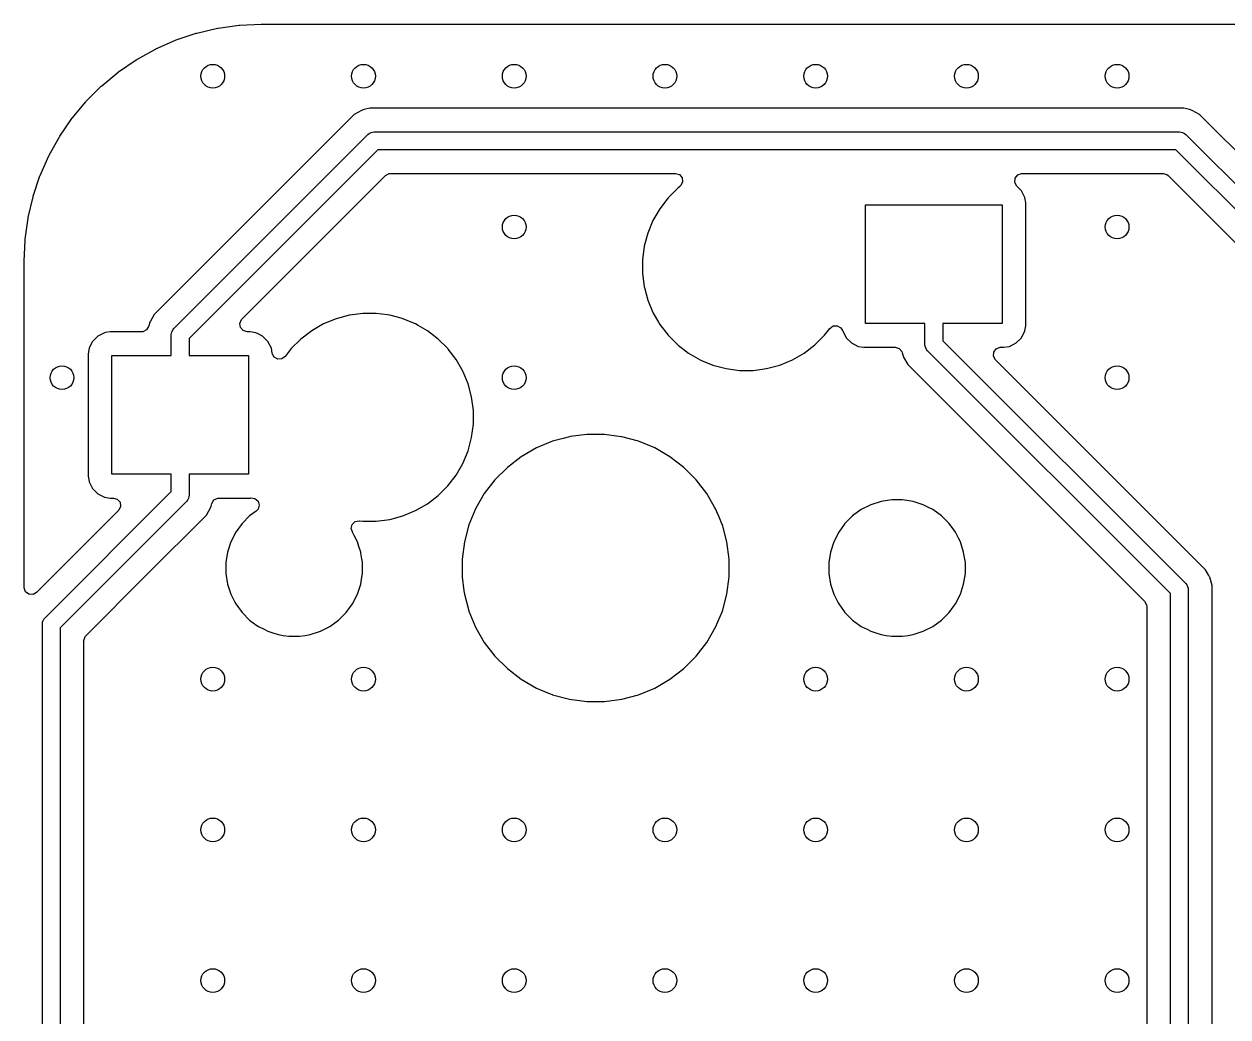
# Model space of a CAD drawing. Extents: x 2.6 to 14.2, y -9.4 to -3.8.
# Drawn here: x 2.558 to 3.357, y -4.455 to -3.796 of the extents above; entities that cross this region are included whole.
import ezdxf

# ---------------------------------------------------------------- set-up
doc = ezdxf.new("R2010")
doc.units = 0
doc.header["$MEASUREMENT"] = 0
doc.layers.add('BLACK', color=7, linetype='CONTINUOUS')

msp = doc.modelspace()

# ---------------------------------------------------------------- linework, layer by layer
at = {"layer": 'BLACK', "linetype": 'CONTINUOUS'}
for p, q in [((2.67265, -3.80188), (2.68637, -3.79865)), ((2.68637, -3.79865), (2.68681, -3.79857)), ((2.68681, -3.79857), (2.70077, -3.79662)), ((2.70077, -3.79662), (2.70121, -3.79658)), ((2.70121, -3.79658), (2.71541, -3.79592)), ((2.71541, -3.79592), (2.71563, -3.79592)), ((2.71563, -3.79592), (2.71917, -3.79592)), ((2.71917, -3.79592), (5.17827, -3.79592)), ((2.64554, -3.81233), (2.65843, -3.80664)), ((2.65843, -3.80664), (2.65885, -3.80648)), ((2.65885, -3.80648), (2.67221, -3.802)), ((2.67221, -3.802), (2.67265, -3.80188)), ((2.63282, -3.81939), (2.64514, -3.81253)), ((2.64514, -3.81253), (2.64554, -3.81233)), ((2.62081, -3.82759), (2.63244, -3.81963)), ((2.63244, -3.81963), (2.63282, -3.81939)), ((2.60961, -3.83687), (2.62045, -3.82787)), ((2.62045, -3.82787), (2.62081, -3.82759)), ((2.59931, -3.84714), (2.60928, -3.83717)), ((2.60928, -3.83717), (2.60961, -3.83687)), ((2.59001, -3.85831), (2.59901, -3.84747)), ((2.59901, -3.84747), (2.59931, -3.84714)), ((2.77699, -3.85601), (2.6443, -3.9887)), ((2.78193, -3.85315), (2.77699, -3.85601)), ((2.77699, -3.85601), (2.77699, -3.85601)), ((2.78368, -3.85269), (2.78193, -3.85315)), ((2.78193, -3.85315), (2.78193, -3.85315)), ((2.78745, -3.85168), (2.78368, -3.85269)), ((2.78368, -3.85269), (2.78368, -3.85269)), ((3.32752, -3.85168), (2.78745, -3.85168)), ((3.3294, -3.85218), (3.32752, -3.85168)), ((3.33128, -3.85269), (3.3294, -3.85218)), ((3.33303, -3.85315), (3.33128, -3.85269)), ((3.33128, -3.85269), (3.33128, -3.85269)), ((3.33797, -3.85601), (3.33303, -3.85315)), ((3.33303, -3.85315), (3.33303, -3.85315)), ((3.47097, -3.989), (3.33797, -3.85601)), ((2.58177, -3.8703), (2.58974, -3.85867)), ((2.58974, -3.85867), (2.59001, -3.85831)), ((2.57468, -3.88299), (2.58153, -3.87068)), ((2.58153, -3.87068), (2.58177, -3.8703)), ((2.65747, -3.99783), (2.78612, -3.86917)), ((2.78612, -3.86917), (2.78702, -3.86844)), ((2.78702, -3.86844), (2.78827, -3.86792)), ((2.78827, -3.86792), (2.78915, -3.86756)), ((2.78915, -3.86756), (2.7903, -3.86744)), ((2.7903, -3.86744), (3.32467, -3.86744)), ((3.32467, -3.86744), (3.32582, -3.86756)), ((3.32582, -3.86756), (3.3267, -3.86792)), ((3.3267, -3.86792), (3.32795, -3.86844)), ((3.32795, -3.86844), (3.32884, -3.86917)), ((3.32884, -3.86917), (3.4578, -3.99814)), ((2.79275, -3.87926), (2.66755, -4.00445)), ((3.32222, -3.87926), (2.79275, -3.87926)), ((3.44772, -4.00476), (3.32222, -3.87926)), ((2.56878, -3.89629), (2.57447, -3.8834)), ((2.57447, -3.8834), (2.57468, -3.88299)), ((2.56414, -3.91007), (2.56862, -3.89671)), ((2.56862, -3.89671), (2.56878, -3.89629)), ((2.70255, -3.99175), (2.79785, -3.89645)), ((2.79785, -3.89645), (2.80026, -3.89514)), ((2.80026, -3.89514), (2.8013, -3.89502)), ((2.8013, -3.89502), (2.99015, -3.89502)), ((2.99015, -3.89502), (2.99279, -3.8958)), ((2.99279, -3.8958), (2.99459, -3.89788)), ((3.2156, -3.8982), (3.21725, -3.896)), ((3.21725, -3.896), (3.21982, -3.89504)), ((3.21982, -3.89504), (3.22017, -3.89502)), ((3.22017, -3.89502), (3.31367, -3.89502)), ((3.31367, -3.89502), (3.31631, -3.8958)), ((3.31631, -3.8958), (3.31712, -3.89645)), ((3.31712, -3.89645), (3.41272, -3.99206)), ((2.99169, -3.90487), (2.98531, -3.91126)), ((2.99312, -3.90378), (2.99169, -3.90487)), ((2.99384, -3.9031), (2.99312, -3.90378)), ((2.99498, -3.9006), (2.99384, -3.9031)), ((2.99459, -3.89788), (2.99498, -3.9006)), ((3.2154, -3.90094), (3.2156, -3.8982)), ((3.21672, -3.90336), (3.2154, -3.90094)), ((3.21983, -3.90647), (3.21672, -3.90336)), ((2.56079, -3.92423), (2.56402, -3.91051)), ((2.56402, -3.91051), (2.56414, -3.91007)), ((2.98531, -3.91126), (2.97981, -3.91843)), ((3.2221, -3.91092), (3.21983, -3.90647)), ((3.21983, -3.90647), (3.21983, -3.90647)), ((3.21983, -3.90647), (3.21983, -3.90647)), ((3.22268, -3.91461), (3.2221, -3.91092)), ((2.97981, -3.91843), (2.97529, -3.92625)), ((3.11637, -3.99459), (3.11637, -3.91585)), ((3.11637, -3.91585), (3.20692, -3.91585)), ((3.20692, -3.91585), (3.20692, -3.99459)), ((3.22268, -3.99584), (3.22268, -3.91461)), ((2.55876, -3.93863), (2.56071, -3.92467)), ((2.56071, -3.92467), (2.56079, -3.92423)), ((2.97529, -3.92625), (2.97183, -3.9346)), ((2.97529, -3.92625), (2.97529, -3.92625)), ((2.97183, -3.9346), (2.96949, -3.94333)), ((2.55806, -3.95327), (2.55849, -3.94407)), ((2.55849, -3.94407), (2.55872, -3.93907)), ((2.55872, -3.93907), (2.55876, -3.93863)), ((2.96949, -3.94333), (2.96831, -3.95228)), ((2.96949, -3.94333), (2.96949, -3.94333)), ((2.55806, -3.95349), (2.55806, -3.95327)), ((2.96831, -3.95228), (2.96831, -3.96132)), ((2.55806, -4.16959), (2.55806, -3.95349)), ((2.96831, -3.96132), (2.96922, -3.96818)), ((2.96922, -3.96818), (2.96949, -3.97027)), ((2.96949, -3.97027), (2.96958, -3.97058)), ((2.96958, -3.97058), (2.97183, -3.979)), ((2.97183, -3.979), (2.97529, -3.98735)), ((2.64185, -3.99294), (2.64145, -3.99364)), ((2.6443, -3.9887), (2.64185, -3.99294)), ((2.64185, -3.99294), (2.64185, -3.99294)), ((2.6443, -3.9887), (2.6443, -3.9887)), ((2.70117, -3.99451), (2.70231, -3.99201)), ((2.70231, -3.99201), (2.70255, -3.99175)), ((2.76503, -3.9914), (2.75669, -3.99486)), ((2.77007, -3.99005), (2.76503, -3.9914)), ((2.77376, -3.98906), (2.77007, -3.99005)), ((2.7742, -3.989), (2.77376, -3.98906)), ((2.78271, -3.98788), (2.7742, -3.989)), ((2.78272, -3.98788), (2.78271, -3.98788)), ((2.79175, -3.98788), (2.78272, -3.98788)), ((2.79921, -3.98886), (2.79175, -3.98788)), ((2.79175, -3.98788), (2.79175, -3.98788)), ((2.80071, -3.98906), (2.79921, -3.98886)), ((2.80831, -3.9911), (2.80071, -3.98906)), ((2.80943, -3.9914), (2.80831, -3.9911)), ((2.81778, -3.99486), (2.80943, -3.9914)), ((2.97529, -3.98735), (2.97529, -3.98735)), ((2.97529, -3.98735), (2.97546, -3.98765)), ((2.97546, -3.98765), (2.97892, -3.99364)), ((2.61143, -4.00067), (2.60698, -4.00294)), ((2.61194, -4.00059), (2.61143, -4.00067)), ((2.61513, -4.00009), (2.61194, -4.00059)), ((2.63597, -4.00009), (2.61513, -4.00009)), ((2.63678, -4.00002), (2.63597, -4.00009)), ((2.63926, -3.99882), (2.63678, -4.00002)), ((2.64069, -3.99647), (2.63926, -3.99882)), ((2.64078, -3.99614), (2.64069, -3.99647)), ((2.64145, -3.99364), (2.64078, -3.99614)), ((2.65574, -4.00201), (2.65585, -4.00086)), ((2.65585, -4.00086), (2.65629, -3.99979)), ((2.65629, -3.99979), (2.65673, -3.99873)), ((2.65673, -3.99873), (2.65747, -3.99783)), ((2.70156, -3.99723), (2.70117, -3.99451)), ((2.70336, -3.99931), (2.70156, -3.99723)), ((2.706, -4.00009), (2.70336, -3.99931)), ((2.70816, -4.00009), (2.706, -4.00009)), ((2.71185, -4.00067), (2.70816, -4.00009)), ((2.70816, -4.00009), (2.70816, -4.00009)), ((2.71328, -4.0014), (2.71185, -4.00067)), ((2.74886, -3.99937), (2.74169, -4.00487)), ((2.75669, -3.99486), (2.74886, -3.99937)), ((2.75669, -3.99486), (2.75669, -3.99486)), ((2.81947, -3.99584), (2.81778, -3.99486)), ((2.81778, -3.99486), (2.81778, -3.99486)), ((2.82421, -3.99857), (2.81947, -3.99584)), ((2.8256, -3.99937), (2.82421, -3.99857)), ((2.83277, -4.00487), (2.8256, -3.99937)), ((2.97892, -3.99364), (2.97981, -3.99517)), ((2.97981, -3.99517), (2.98531, -4.00234)), ((3.08916, -4.00234), (3.0926, -3.99785)), ((3.0926, -3.99785), (3.09482, -3.99623)), ((3.09482, -3.99623), (3.09757, -3.99607)), ((3.09757, -3.99607), (3.09996, -3.99741)), ((3.09996, -3.99741), (3.10111, -3.99932)), ((3.10111, -3.99932), (3.10118, -3.99953)), ((3.10118, -3.99953), (3.10118, -3.99953)), ((3.10118, -3.99953), (3.10118, -3.99953)), ((3.10118, -3.99953), (3.10345, -4.00398)), ((3.15574, -3.99459), (3.11637, -3.99459)), ((3.15574, -4.00844), (3.15574, -3.99459)), ((3.20692, -3.99459), (3.16755, -3.99459)), ((3.16755, -3.99459), (3.16755, -4.00599)), ((3.21983, -4.00398), (3.2221, -3.99953)), ((3.2221, -3.99953), (3.22264, -3.99614)), ((3.2221, -3.99953), (3.2221, -3.99953)), ((3.2221, -3.99953), (3.2221, -3.99953)), ((3.22264, -3.99614), (3.22268, -3.99584)), ((2.6033, -4.00677), (2.60118, -4.01092)), ((2.60345, -4.00647), (2.6033, -4.00677)), ((2.60698, -4.00294), (2.60345, -4.00647)), ((2.60345, -4.00647), (2.60345, -4.00647)), ((2.60345, -4.00647), (2.60345, -4.00647)), ((2.60698, -4.00294), (2.60698, -4.00294)), ((2.60698, -4.00294), (2.60698, -4.00294)), ((2.65574, -4.01585), (2.65574, -4.00201)), ((2.66755, -4.00445), (2.66755, -4.01585)), ((2.7163, -4.00294), (2.71328, -4.0014)), ((2.71983, -4.00647), (2.7163, -4.00294)), ((2.7163, -4.00294), (2.7163, -4.00294)), ((2.7163, -4.00294), (2.7163, -4.00294)), ((2.7221, -4.01092), (2.71983, -4.00647)), ((2.71983, -4.00647), (2.71983, -4.00647)), ((2.71983, -4.00647), (2.71983, -4.00647)), ((2.74169, -4.00487), (2.73531, -4.01126)), ((2.83916, -4.01126), (2.83277, -4.00487)), ((2.83277, -4.00487), (2.83277, -4.00487)), ((2.98531, -4.00234), (2.98531, -4.00234)), ((2.98531, -4.00234), (2.99169, -4.00872)), ((2.99169, -4.00872), (2.99169, -4.00873)), ((2.99169, -4.00873), (2.99169, -4.00873)), ((2.99169, -4.00873), (2.99209, -4.00903)), ((2.99209, -4.00903), (2.99886, -4.01422)), ((3.0756, -4.01422), (3.08277, -4.00873)), ((3.08277, -4.00872), (3.08916, -4.00234)), ((3.08277, -4.00873), (3.08277, -4.00872)), ((3.08277, -4.00872), (3.08277, -4.00872)), ((3.08916, -4.00234), (3.08916, -4.00234)), ((3.10345, -4.00398), (3.10345, -4.00398)), ((3.10345, -4.00398), (3.10345, -4.00398)), ((3.10345, -4.00398), (3.10698, -4.00751)), ((3.10698, -4.00751), (3.10698, -4.00751)), ((3.10698, -4.00751), (3.10698, -4.00751)), ((3.10698, -4.00751), (3.11143, -4.00978)), ((3.15585, -4.00959), (3.15574, -4.00844)), ((3.16755, -4.00599), (3.3287, -4.16715)), ((3.21185, -4.00978), (3.2163, -4.00751)), ((3.2163, -4.00751), (3.21983, -4.00398)), ((2.60118, -4.01092), (2.6006, -4.01461)), ((2.6006, -4.01461), (2.6006, -4.09584)), ((2.61637, -4.09459), (2.61637, -4.01585)), ((2.61637, -4.01585), (2.65574, -4.01585)), ((2.66755, -4.01585), (2.70692, -4.01585)), ((2.70692, -4.01585), (2.70692, -4.09459)), ((2.72263, -4.01425), (2.7221, -4.01092)), ((2.72267, -4.01446), (2.72263, -4.01425)), ((2.72396, -4.01689), (2.72267, -4.01446)), ((2.72635, -4.01824), (2.72396, -4.01689)), ((2.73132, -4.01645), (2.7291, -4.01808)), ((2.73531, -4.01126), (2.73132, -4.01645)), ((2.73531, -4.01126), (2.73531, -4.01126)), ((2.83939, -4.01156), (2.83916, -4.01126)), ((2.83916, -4.01126), (2.83916, -4.01126)), ((2.83916, -4.01126), (2.83916, -4.01126)), ((2.84466, -4.01843), (2.83939, -4.01156)), ((2.99886, -4.01422), (2.99886, -4.01422)), ((2.99886, -4.01422), (2.99886, -4.01422)), ((2.99886, -4.01422), (3.00669, -4.01874)), ((3.06778, -4.01874), (3.0756, -4.01422)), ((3.11143, -4.00978), (3.11143, -4.00978)), ((3.11143, -4.00978), (3.11512, -4.01036)), ((3.11512, -4.01036), (3.11513, -4.01036)), ((3.11513, -4.01036), (3.13597, -4.01036)), ((3.13597, -4.01036), (3.13861, -4.01114)), ((3.13861, -4.01114), (3.14041, -4.01322)), ((3.14041, -4.01322), (3.14069, -4.01398)), ((3.14069, -4.01398), (3.14104, -4.01531)), ((3.14104, -4.01531), (3.14145, -4.01681)), ((3.14145, -4.01681), (3.14145, -4.01681)), ((3.14145, -4.01681), (3.1443, -4.02175)), ((3.15617, -4.01036), (3.15585, -4.00959)), ((3.15673, -4.01172), (3.15617, -4.01036)), ((3.15747, -4.01262), (3.15673, -4.01172)), ((3.31862, -4.17377), (3.15747, -4.01262)), ((3.20123, -4.01628), (3.20143, -4.01354)), ((3.20255, -4.0187), (3.20123, -4.01628)), ((3.20143, -4.01354), (3.20307, -4.01134)), ((3.20307, -4.01134), (3.20565, -4.01037)), ((3.20565, -4.01037), (3.206, -4.01036)), ((3.206, -4.01036), (3.20816, -4.01036)), ((3.20816, -4.01036), (3.21185, -4.00978)), ((3.20816, -4.01036), (3.20816, -4.01036)), ((2.7291, -4.01808), (2.72635, -4.01824)), ((2.84917, -4.02625), (2.84466, -4.01843)), ((2.84466, -4.01843), (2.84466, -4.01843)), ((2.84466, -4.01843), (2.84466, -4.01843)), ((3.00669, -4.01874), (3.00669, -4.01874)), ((3.00669, -4.01874), (3.00669, -4.01874)), ((3.00669, -4.01874), (3.00742, -4.01905)), ((3.00742, -4.01905), (3.01503, -4.0222)), ((3.01503, -4.0222), (3.02376, -4.02454)), ((3.02376, -4.02454), (3.03272, -4.02572)), ((3.04175, -4.02572), (3.05071, -4.02454)), ((3.05071, -4.02454), (3.05943, -4.0222)), ((3.05943, -4.0222), (3.06778, -4.01874)), ((3.1443, -4.02175), (3.1443, -4.02175)), ((3.1443, -4.02175), (3.30142, -4.17887)), ((3.34187, -4.15802), (3.20255, -4.0187)), ((2.84917, -4.02625), (2.84917, -4.02625)), ((2.8493, -4.02656), (2.84918, -4.02625)), ((2.84918, -4.02625), (2.84917, -4.02625)), ((2.85263, -4.0346), (2.8493, -4.02656)), ((3.03272, -4.02572), (3.03272, -4.02572)), ((3.03272, -4.02572), (3.04175, -4.02572)), ((3.04175, -4.02572), (3.04175, -4.02572)), ((2.85497, -4.04333), (2.85263, -4.0346)), ((2.85615, -4.05228), (2.85497, -4.04333)), ((2.85615, -4.06132), (2.85615, -4.05228)), ((2.85497, -4.07027), (2.85615, -4.06132)), ((2.85263, -4.079), (2.85497, -4.07027)), ((2.90869, -4.07272), (2.89796, -4.07716)), ((2.91581, -4.07081), (2.90869, -4.07272)), ((2.90869, -4.07272), (2.90869, -4.07272)), ((2.91991, -4.06971), (2.91581, -4.07081)), ((2.92046, -4.06964), (2.91991, -4.06971)), ((2.93142, -4.0682), (2.92046, -4.06964)), ((2.94304, -4.0682), (2.93142, -4.0682)), ((2.93142, -4.0682), (2.93142, -4.0682)), ((2.95263, -4.06946), (2.94304, -4.0682)), ((2.94304, -4.0682), (2.94304, -4.0682)), ((2.95455, -4.06971), (2.95263, -4.06946)), ((2.96577, -4.07272), (2.95455, -4.06971)), ((2.9765, -4.07716), (2.96577, -4.07272)), ((2.96577, -4.07272), (2.96577, -4.07272)), ((2.96577, -4.07272), (2.96577, -4.07272)), ((2.84917, -4.08735), (2.85263, -4.079)), ((2.89796, -4.07716), (2.8879, -4.08297)), ((2.89796, -4.07716), (2.89796, -4.07716)), ((2.98656, -4.08297), (2.9765, -4.07716)), ((2.9765, -4.07716), (2.9765, -4.07716)), ((2.84466, -4.09517), (2.84917, -4.08735)), ((2.8879, -4.08297), (2.87869, -4.09004)), ((2.99578, -4.09004), (2.98656, -4.08297)), ((2.6006, -4.09584), (2.60096, -4.09813)), ((2.65574, -4.09459), (2.61637, -4.09459)), ((2.65574, -4.10599), (2.65574, -4.09459)), ((2.70692, -4.09459), (2.66755, -4.09459)), ((2.66755, -4.09459), (2.66755, -4.10844)), ((2.83916, -4.10234), (2.84466, -4.09517)), ((2.87869, -4.09004), (2.87047, -4.09825)), ((2.87869, -4.09004), (2.87869, -4.09004)), ((3.00399, -4.09825), (2.99578, -4.09004)), ((2.99578, -4.09004), (2.99578, -4.09004)), ((2.60096, -4.09813), (2.60118, -4.09953)), ((2.60118, -4.09953), (2.60345, -4.10398)), ((2.60345, -4.10398), (2.60345, -4.10398)), ((2.60345, -4.10398), (2.60345, -4.10398)), ((2.60345, -4.10398), (2.60698, -4.10751)), ((2.83277, -4.10872), (2.83916, -4.10234)), ((2.83916, -4.10234), (2.83916, -4.10234)), ((2.83916, -4.10234), (2.83916, -4.10234)), ((2.87047, -4.09825), (2.8634, -4.10747)), ((2.87047, -4.09825), (2.87047, -4.09825)), ((3.01106, -4.10747), (3.00399, -4.09825)), ((3.00399, -4.09825), (3.00399, -4.09825)), ((2.57195, -4.18978), (2.65574, -4.10599)), ((2.66582, -4.11262), (2.58204, -4.1964)), ((2.60698, -4.10751), (2.60698, -4.10751)), ((2.60698, -4.10751), (2.60698, -4.10751)), ((2.60698, -4.10751), (2.61131, -4.10971)), ((2.61131, -4.10971), (2.61143, -4.10978)), ((2.61143, -4.10978), (2.61512, -4.11036)), ((2.61512, -4.11036), (2.61513, -4.11036)), ((2.61513, -4.11036), (2.61728, -4.11036)), ((2.61728, -4.11036), (2.61992, -4.11114)), ((2.61992, -4.11114), (2.62172, -4.11322)), ((2.66655, -4.11172), (2.66582, -4.11262)), ((2.66712, -4.11036), (2.66655, -4.11172)), ((2.66743, -4.10959), (2.66712, -4.11036)), ((2.66755, -4.10844), (2.66743, -4.10959)), ((2.6826, -4.11398), (2.68403, -4.11163)), ((2.68403, -4.11163), (2.6865, -4.11043)), ((2.6865, -4.11043), (2.68731, -4.11036)), ((2.68731, -4.11036), (2.70816, -4.11036)), ((2.70816, -4.11036), (2.70844, -4.11032)), ((2.70844, -4.11032), (2.71117, -4.11067)), ((2.71117, -4.11067), (2.71327, -4.11244)), ((2.71327, -4.11244), (2.71409, -4.11507)), ((2.8256, -4.11422), (2.83277, -4.10873)), ((2.83277, -4.10873), (2.83277, -4.10872)), ((2.83277, -4.10872), (2.83277, -4.10872)), ((2.8634, -4.10747), (2.8576, -4.11753)), ((3.01619, -4.11636), (3.01106, -4.10747)), ((3.12663, -4.11262), (3.11984, -4.11482)), ((3.13367, -4.1115), (3.12663, -4.11262)), ((3.1408, -4.1115), (3.13367, -4.1115)), ((3.13367, -4.1115), (3.13367, -4.1115)), ((3.14784, -4.11262), (3.1408, -4.1115)), ((3.1408, -4.1115), (3.1408, -4.1115)), ((3.15462, -4.11482), (3.14784, -4.11262)), ((2.62074, -4.1187), (2.56639, -4.17304)), ((2.62097, -4.11844), (2.62074, -4.1187)), ((2.62212, -4.11594), (2.62097, -4.11844)), ((2.62172, -4.11322), (2.62212, -4.11594)), ((2.67898, -4.12175), (2.68184, -4.11681)), ((2.68184, -4.11681), (2.6821, -4.11583)), ((2.6821, -4.11583), (2.6826, -4.11398)), ((2.71208, -4.11909), (2.70772, -4.12225)), ((2.71335, -4.11772), (2.71208, -4.11909)), ((2.71409, -4.11507), (2.71335, -4.11772)), ((2.80943, -4.1222), (2.81778, -4.11874)), ((2.81778, -4.11874), (2.8256, -4.11422)), ((2.8576, -4.11753), (2.85315, -4.12826)), ((2.8576, -4.11753), (2.8576, -4.11753)), ((3.01687, -4.11753), (3.01619, -4.11636)), ((3.01936, -4.12353), (3.01687, -4.11753)), ((3.11349, -4.11806), (3.10772, -4.12225)), ((3.11984, -4.11482), (3.11349, -4.11806)), ((3.11984, -4.11482), (3.11984, -4.11482)), ((3.15851, -4.11681), (3.15462, -4.11482)), ((3.15462, -4.11482), (3.15462, -4.11482)), ((3.16097, -4.11806), (3.15851, -4.11681)), ((3.16674, -4.12225), (3.16097, -4.11806)), ((3.16097, -4.11806), (3.16097, -4.11806)), ((3.16097, -4.11806), (3.16097, -4.11806)), ((2.63911, -4.16163), (2.67898, -4.12175)), ((2.70268, -4.12729), (2.69849, -4.13306)), ((2.70772, -4.12225), (2.70268, -4.12729)), ((2.70268, -4.12729), (2.70268, -4.12729)), ((2.70772, -4.12225), (2.70772, -4.12225)), ((2.77511, -4.13056), (2.77574, -4.12788)), ((2.77574, -4.12788), (2.77771, -4.12596)), ((2.77771, -4.12596), (2.78041, -4.12542)), ((2.78041, -4.12542), (2.78062, -4.12544)), ((2.78062, -4.12544), (2.78272, -4.12572)), ((2.78272, -4.12572), (2.78272, -4.12572)), ((2.78272, -4.12572), (2.79175, -4.12572)), ((2.79175, -4.12572), (2.80071, -4.12454)), ((2.79175, -4.12572), (2.79175, -4.12572)), ((2.80071, -4.12454), (2.80943, -4.1222)), ((2.85315, -4.12826), (2.85015, -4.13947)), ((2.85315, -4.12826), (2.85315, -4.12826)), ((3.02104, -4.12759), (3.01936, -4.12353)), ((3.02131, -4.12826), (3.02104, -4.12759)), ((3.02432, -4.13948), (3.02131, -4.12826)), ((3.10268, -4.12729), (3.09849, -4.13306)), ((3.10772, -4.12225), (3.10268, -4.12729)), ((3.10268, -4.12729), (3.10268, -4.12729)), ((3.10772, -4.12225), (3.10772, -4.12225)), ((3.17178, -4.12729), (3.16674, -4.12225)), ((3.16674, -4.12225), (3.16674, -4.12225)), ((3.17485, -4.13152), (3.17178, -4.12729)), ((3.17178, -4.12729), (3.17178, -4.12729)), ((2.69849, -4.13306), (2.69526, -4.13941)), ((2.77593, -4.13286), (2.77511, -4.13056)), ((2.77587, -4.1329), (2.77593, -4.13286)), ((2.77597, -4.13306), (2.77587, -4.1329)), ((2.77707, -4.13521), (2.77597, -4.13306)), ((2.77597, -4.13306), (2.77597, -4.13306)), ((2.77597, -4.13306), (2.77597, -4.13306)), ((2.77921, -4.13941), (2.77707, -4.13521)), ((3.09849, -4.13306), (3.09526, -4.13941)), ((3.17597, -4.13306), (3.17485, -4.13152)), ((3.17802, -4.13708), (3.17597, -4.13306)), ((3.17921, -4.13941), (3.17802, -4.13708)), ((2.69526, -4.13941), (2.69305, -4.14619)), ((2.69526, -4.13941), (2.69526, -4.13941)), ((2.78021, -4.14248), (2.77921, -4.13941)), ((2.77921, -4.13941), (2.77921, -4.13941)), ((2.78141, -4.14619), (2.78021, -4.14248)), ((2.85015, -4.13948), (2.84863, -4.15099)), ((2.85015, -4.13947), (2.85015, -4.13948)), ((2.85015, -4.13948), (2.85015, -4.13948)), ((3.02583, -4.15099), (3.02432, -4.13948)), ((3.09526, -4.13941), (3.09305, -4.14619)), ((3.09526, -4.13941), (3.09526, -4.13941)), ((3.18021, -4.14248), (3.17921, -4.13941)), ((3.17921, -4.13941), (3.17921, -4.13941)), ((3.18141, -4.14619), (3.18021, -4.14248)), ((2.69305, -4.14619), (2.69194, -4.15323)), ((2.78154, -4.14702), (2.78141, -4.14619)), ((2.78217, -4.15099), (2.78154, -4.14702)), ((2.78227, -4.1516), (2.78217, -4.15099)), ((2.78253, -4.15323), (2.78227, -4.1516)), ((2.84863, -4.15099), (2.84863, -4.16261)), ((3.02583, -4.15323), (3.02583, -4.15099)), ((3.09305, -4.14619), (3.09194, -4.15323)), ((3.18163, -4.14759), (3.18141, -4.14619)), ((3.18253, -4.15323), (3.18163, -4.14759)), ((2.69194, -4.15323), (2.69194, -4.16036)), ((2.69194, -4.16036), (2.69305, -4.16741)), ((2.78212, -4.16296), (2.78253, -4.16036)), ((2.78253, -4.16036), (2.78253, -4.15323)), ((3.02583, -4.16261), (3.02583, -4.15323)), ((3.09194, -4.15323), (3.09194, -4.16036)), ((3.09194, -4.16036), (3.09305, -4.16741)), ((3.18212, -4.16296), (3.18253, -4.16036)), ((3.18253, -4.16036), (3.18253, -4.15323)), ((3.34409, -4.16186), (3.34187, -4.15802)), ((3.34187, -4.15802), (3.34187, -4.15802)), ((2.59923, -4.2015), (2.63911, -4.16163)), ((2.69305, -4.16741), (2.69526, -4.17419)), ((2.77921, -4.17419), (2.78141, -4.16741)), ((2.78141, -4.16741), (2.78212, -4.16296)), ((2.84863, -4.16261), (2.84986, -4.17198)), ((3.02432, -4.17412), (3.02583, -4.16261)), ((3.09305, -4.16741), (3.09526, -4.17419)), ((3.17921, -4.17419), (3.18141, -4.16741)), ((3.18141, -4.16741), (3.18212, -4.16296)), ((3.3287, -4.16715), (3.32944, -4.16805)), ((3.32944, -4.16805), (3.32983, -4.169)), ((3.32983, -4.169), (3.33032, -4.17017)), ((3.34452, -4.16261), (3.34409, -4.16186)), ((3.34472, -4.16296), (3.34452, -4.16261)), ((3.3462, -4.16847), (3.34472, -4.16296)), ((3.3462, -6.18183), (3.3462, -4.16847)), ((3.3462, -4.16847), (3.3462, -4.16847)), ((2.55807, -4.16994), (2.55806, -4.16959)), ((2.55903, -4.17251), (2.55807, -4.16994)), ((2.56123, -4.17416), (2.55903, -4.17251)), ((2.56398, -4.17436), (2.56123, -4.17416)), ((2.56639, -4.17304), (2.56398, -4.17436)), ((2.69526, -4.17419), (2.69526, -4.17419)), ((2.69526, -4.17419), (2.69724, -4.17808)), ((2.77597, -4.18054), (2.77921, -4.17419)), ((2.84986, -4.17198), (2.85015, -4.17412)), ((2.85015, -4.17412), (2.8529, -4.18442)), ((3.02131, -4.18534), (3.02432, -4.17412)), ((3.09526, -4.17419), (3.09526, -4.17419)), ((3.09526, -4.17419), (3.09724, -4.17808)), ((3.17597, -4.18054), (3.17921, -4.17419)), ((3.31862, -6.87741), (3.31862, -4.17377)), ((3.33032, -4.17017), (3.33043, -4.17133)), ((3.33043, -4.17133), (3.33043, -6.87985)), ((2.69724, -4.17808), (2.69772, -4.17902)), ((2.69772, -4.17902), (2.69849, -4.18054)), ((2.69849, -4.18054), (2.70268, -4.18631)), ((2.77178, -4.18631), (2.77597, -4.18054)), ((2.8529, -4.18442), (2.85315, -4.18534)), ((3.09724, -4.17808), (3.09772, -4.17902)), ((3.09772, -4.17902), (3.09849, -4.18054)), ((3.09849, -4.18054), (3.10268, -4.18631)), ((3.17178, -4.18631), (3.17597, -4.18054)), ((3.30142, -4.17887), (3.30274, -4.18129)), ((3.30274, -4.18129), (3.30285, -4.18233)), ((3.30285, -4.18233), (3.30285, -4.51344)), ((2.57022, -4.19395), (2.57034, -4.1928)), ((2.57034, -4.1928), (2.57081, -4.19165)), ((2.57081, -4.19165), (2.57122, -4.19067)), ((2.57122, -4.19067), (2.57195, -4.18978)), ((2.70268, -4.18631), (2.70268, -4.18631)), ((2.70268, -4.18631), (2.70772, -4.19135)), ((2.70772, -4.19135), (2.70772, -4.19135)), ((2.70772, -4.19135), (2.71253, -4.19484)), ((2.76097, -4.19554), (2.76674, -4.19135)), ((2.76674, -4.19135), (2.77178, -4.18631)), ((2.85315, -4.18534), (2.85315, -4.18534)), ((2.85315, -4.18534), (2.8576, -4.19607)), ((3.01687, -4.19607), (3.02131, -4.18534)), ((3.10268, -4.18631), (3.10268, -4.18631)), ((3.10268, -4.18631), (3.10772, -4.19135)), ((3.10772, -4.19135), (3.10772, -4.19135)), ((3.10772, -4.19135), (3.11253, -4.19484)), ((3.16097, -4.19554), (3.16674, -4.19135)), ((3.16674, -4.19135), (3.17178, -4.18631)), ((2.57022, -7.59385), (2.57022, -4.19395)), ((2.58204, -4.1964), (2.58204, -7.5914)), ((2.71253, -4.19484), (2.71349, -4.19554)), ((2.71349, -4.19554), (2.71729, -4.19747)), ((2.71729, -4.19747), (2.71984, -4.19878)), ((2.71984, -4.19878), (2.71984, -4.19878)), ((2.71984, -4.19878), (2.72306, -4.19982)), ((2.72306, -4.19982), (2.72663, -4.20098)), ((2.72663, -4.20098), (2.72989, -4.2015)), ((2.74455, -4.2015), (2.74784, -4.20098)), ((2.74784, -4.20098), (2.75462, -4.19878)), ((2.75462, -4.19878), (2.76097, -4.19554)), ((2.8576, -4.19607), (2.8576, -4.19607)), ((2.8576, -4.19607), (2.8634, -4.20613)), ((3.01106, -4.20613), (3.01687, -4.19607)), ((3.11253, -4.19484), (3.11349, -4.19554)), ((3.11349, -4.19554), (3.11729, -4.19747)), ((3.11729, -4.19747), (3.11984, -4.19878)), ((3.11984, -4.19878), (3.11984, -4.19878)), ((3.11984, -4.19878), (3.12306, -4.19982)), ((3.12306, -4.19982), (3.12663, -4.20098)), ((3.12663, -4.20098), (3.12989, -4.2015)), ((3.14455, -4.2015), (3.14784, -4.20098)), ((3.14784, -4.20098), (3.15462, -4.19878)), ((3.15462, -4.19878), (3.16097, -4.19554)), ((2.5978, -4.20495), (2.59858, -4.20231)), ((2.5978, -4.79527), (2.5978, -4.20495)), ((2.59858, -4.20231), (2.59923, -4.2015)), ((2.72989, -4.2015), (2.73367, -4.20209)), ((2.73367, -4.20209), (2.73367, -4.20209)), ((2.73367, -4.20209), (2.7408, -4.20209)), ((2.7408, -4.20209), (2.74455, -4.2015)), ((2.8634, -4.20613), (2.87047, -4.21534)), ((3.00399, -4.21534), (3.01106, -4.20613)), ((3.12989, -4.2015), (3.13367, -4.20209)), ((3.13367, -4.20209), (3.13367, -4.20209)), ((3.13367, -4.20209), (3.1408, -4.20209)), ((3.1408, -4.20209), (3.14455, -4.2015)), ((2.87047, -4.21534), (2.87047, -4.21534)), ((2.87047, -4.21534), (2.87869, -4.22356)), ((2.99578, -4.22356), (3.00399, -4.21534)), ((2.87869, -4.22356), (2.87869, -4.22356)), ((2.87869, -4.22356), (2.8879, -4.23063)), ((2.98656, -4.23063), (2.99578, -4.22356)), ((2.8879, -4.23063), (2.89796, -4.23643)), ((2.9765, -4.23643), (2.98656, -4.23063)), ((2.89796, -4.23643), (2.89796, -4.23643)), ((2.89796, -4.23643), (2.89796, -4.23643)), ((2.89796, -4.23643), (2.90599, -4.23976)), ((2.90599, -4.23976), (2.90841, -4.24076)), ((2.90841, -4.24076), (2.90869, -4.24088)), ((2.90869, -4.24088), (2.91991, -4.24389)), ((2.95455, -4.24389), (2.96577, -4.24088)), ((2.96577, -4.24088), (2.9765, -4.23643)), ((2.91991, -4.24389), (2.93142, -4.2454)), ((2.93142, -4.2454), (2.93143, -4.2454)), ((2.93143, -4.2454), (2.94304, -4.2454)), ((2.94304, -4.2454), (2.95455, -4.24389)), ((2.94304, -4.2454), (2.94304, -4.2454))]:
    msp.add_line(p, q, dxfattribs=at)
at = {"layer": 'BLACK'}
for centre in [(2.68323, -3.83054), (2.78323, -3.83054), (2.88323, -3.83054), (2.98323, -3.83054), (3.08323, -3.83054), (3.18323, -3.83054), (3.28323, -3.83054), (2.88323, -3.93054), (3.28323, -3.93054), (2.58323, -4.03054), (2.88323, -4.03054), (3.28323, -4.03054), (2.68323, -4.23054), (2.78323, -4.23054), (3.08323, -4.23054), (3.18323, -4.23054), (3.28323, -4.23054), (2.68323, -4.33054), (2.78323, -4.33054), (2.88323, -4.33054), (2.98323, -4.33054), (3.08323, -4.33054), (3.18323, -4.33054), (3.28323, -4.33054), (2.68323, -4.43054), (2.78323, -4.43054), (2.88323, -4.43054), (2.98323, -4.43054), (3.08323, -4.43054), (3.18323, -4.43054), (3.28323, -4.43054)]:
    msp.add_circle(centre, 0.00787, dxfattribs=at)

doc.saveas('drawing.dxf')
